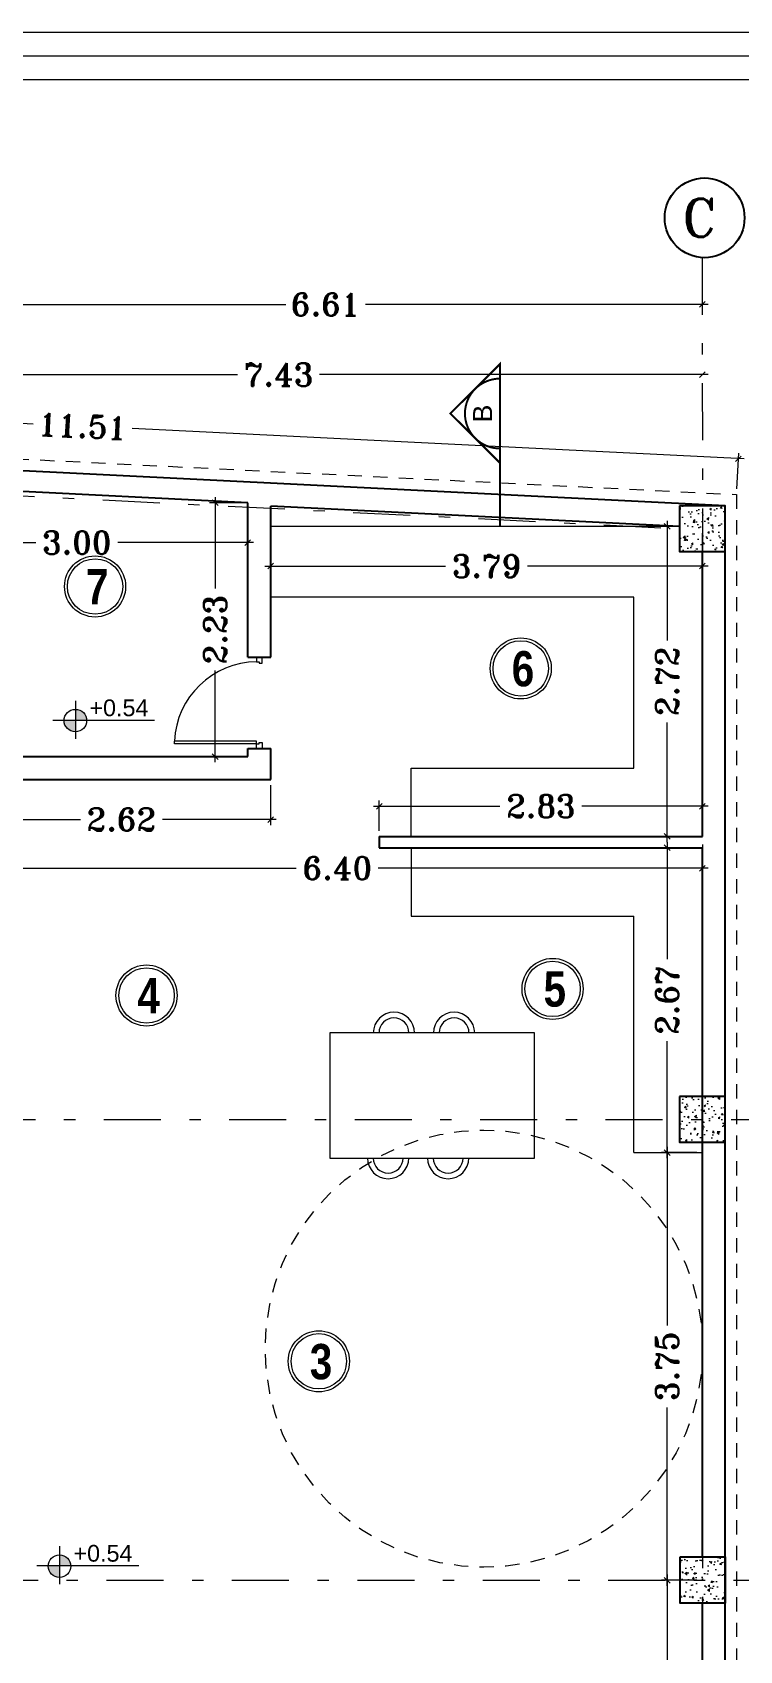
# Model space of a CAD drawing. Header units: inches. Extents: x 0 to 535, y -174 to 989.
# Drawn here: x 259.2 to 265.41, y 98.45 to 112.65 of the extents above; entities that cross this region are included whole.
import ezdxf
from ezdxf.enums import TextEntityAlignment as Align

# ---------------------------------------------------------------- set-up
doc = ezdxf.new("R2010")
doc.units = ezdxf.units.IN
doc.header["$MEASUREMENT"] = 0
doc.linetypes.add('DASHDOT', pattern=[1, 0.5, -0.25, 0, -0.25])
doc.linetypes.add('HIDDEN2', pattern=[0.1875, 0.125, -0.0625])
for name, color, linetype, lineweight in [('1', 1, 'Continuous', 9), ('ax', 8, 'Continuous', 5), ('beton sabok', 9, 'Continuous', 5), ('dimension', 21, 'Continuous', 9), ('door', 1, 'Continuous', 5), ('font', 253, 'Continuous', 9), ('kadr02$0$AEOCLG', 4, 'Continuous', 9), ('LAYER2', 253, 'Continuous', 5), ('text', 54, 'Continuous', 15), ('wall', 51, 'Continuous', 25), ('window', 152, 'Continuous', 5)]:
    doc.layers.add(name, color=color, linetype=linetype, lineweight=lineweight)
doc.layers.add('Section', color=3, linetype='Continuous')
doc.styles.add('amir text b', font='swisscbo.ttf')
doc.styles.add('arial', font='arial.ttf')
doc.styles.add('ROMANT', font='romant')
doc.styles.get("Standard").update_dxf_attribs({"font": 'arial.ttf'})
doc.dimstyles.new('STANDARD$0', dxfattribs={"dimtxt": 0.2, "dimasz": 0.05, "dimexe": 0.05, "dimexo": 0.05, "dimgap": 0.05, "dimtad": 0, "dimzin": 0, "dimdsep": 46, "dimtxsty": 'ROMANT', "dimblk": 'OBLIQUE', "dimcen": 0, "dimdle": 0.05, "dimclrd": 256, "dimclre": 256, "dimclrt": 256, "dimadec": 0, "dimazin": 0, "dimtfac": 1, "dimtix": 1, "dimtofl": 0, "dimtmove": 1, "dimatfit": 3, "dimldrblk": 'OBLIQUE', "dimfxl": 1, "dimtolj": 1, "dimtzin": 0, "dimlwd": -1, "dimlwe": -1, "dimarcsym": 1})

# ---------------------------------------------------------------- blocks, each defined once
blk = doc.blocks.new('DSF')
at = {"layer": '1'}
for points in [[(7.414, -15.269), (20.122, -15.269), (20.122, 13.908), (-0.322, 13.908), (-0.322, -15.269), (7.414, -15.269)], [(19.917, -13.558), (19.917, 13.702), (-0.117, 13.702), (-0.117, -13.558)]]:
    blk.add_lwpolyline(points, dxfattribs=at)
at = {"layer": 'kadr02$0$AEOCLG'}
blk.add_lwpolyline([(20.381, 14.117), (-0.619, 14.117), (-0.619, -15.583), (20.381, -15.583)], close=True, dxfattribs=at)
blk = doc.blocks.new('DR_D01')
for p, q in [((-0.45, 0.93), (-0.42, 0.93)), ((-0.45, 0.03), (-0.45, 0.93)), ((-0.42, 0.03), (-0.42, 0.93)), ((-0.5, 0.03), (-0.42, 0.03)), ((-0.5, 0.03), (-0.5, -0.03)), ((-0.45, 0.03), (-0.45, 0)), ((-0.45, 0), (-0.435, 0)), ((-0.435, 0), (-0.435, -0.03)), ((0.435, 0), (0.435, -0.03)), ((0.45, 0), (0.435, 0)), ((0.45, 0.03), (0.45, 0)), ((0.5, 0.03), (0.45, 0.03)), ((0.5, -0.03), (0.5, 0.03)), ((-0.435, -0.03), (-0.5, -0.03)), ((0.435, -0.03), (0.5, -0.03))]:
    blk.add_line(p, q)
blk.add_arc((-0.46, 0.021), 0.91, 0.5915, 87.4664)
blk = doc.blocks.new('f1')
at = {"layer": 'font'}
h = blk.add_hatch(color=256, dxfattribs=at)
h.dxf.hatch_style = 1
h.paths.add_polyline_path([(213.48, 107.324, 0.413571), (213.379, 107.421), (213.379, 107.324)])
h.paths.add_polyline_path([(213.379, 107.223), (213.379, 107.324), (213.282, 107.324, 0.004741), (213.282, 107.322, 0.409311)])
h = blk.add_hatch(color=256, dxfattribs=at)
h.dxf.hatch_style = 1
h.paths.add_polyline_path([(213.34, 99.905, 0.413571), (213.24, 100.002), (213.24, 99.905)])
h.paths.add_polyline_path([(213.24, 99.804), (213.24, 99.905), (213.143, 99.905, 0.004741), (213.143, 99.903, 0.409311)])
at = {"layer": 'door'}
for p, q in [((218.68, 109.026), (215.094, 109.026)), ((218.28, 108.406), (215.094, 108.406)), ((218.28, 106.906), (218.28, 108.406)), ((216.325, 106.906), (218.28, 106.906)), ((216.325, 106.306), (216.325, 106.906)), ((216.325, 106.206), (216.325, 105.606)), ((216.325, 105.606), (218.28, 105.606)), ((218.28, 103.532), (218.28, 105.606)), ((218.28, 103.532), (218.88, 103.532))]:
    blk.add_line(p, q, dxfattribs=at)
blk.add_lwpolyline([(217.408, 104.582), (215.613, 104.582), (215.613, 103.483), (217.408, 103.483)], close=True, dxfattribs=at)
for centre, radius, start, end in [((216.175, 104.582), 0.181, 0, 180), ((216.175, 104.582), 0.131, 0, 180), ((216.702, 104.582), 0.181, 0, 180), ((216.702, 104.582), 0.131, 0, 180), ((216.124, 103.483), 0.181, 180, 0), ((216.124, 103.483), 0.131, 180, 0), ((216.65, 103.483), 0.181, 180, 0), ((216.65, 103.483), 0.131, 180, 0)]:
    blk.add_arc(centre, radius, start, end, dxfattribs=at)
at = {"layer": 'font'}
for p, q in [((213.381, 107.497), (213.381, 107.163)), ((214.076, 107.324), (213.182, 107.324)), ((213.242, 100.078), (213.242, 99.744)), ((213.937, 99.905), (213.043, 99.905))]:
    blk.add_line(p, q, dxfattribs=at)
for centre, radius in [((213.554, 108.499), 0.268), ((213.554, 108.499), 0.243), ((217.287, 107.78), 0.268), ((217.287, 107.78), 0.243), ((213.381, 107.322), 0.0988), ((217.566, 104.968), 0.268), ((214.005, 104.91), 0.268), ((214.005, 104.91), 0.243), ((217.566, 104.968), 0.243), ((215.516, 101.7), 0.268), ((215.516, 101.7), 0.243), ((213.242, 99.903), 0.0988)]:
    blk.add_circle(centre, radius, dxfattribs=at)
at = {"layer": 'LAYER2', "linetype": 'HIDDEN2'}
blk.add_lwpolyline([(208.681, 84.293), (207.679, 109.877), (219.18, 109.306), (219.18, 84.136)], close=True, dxfattribs=at)
blk.add_circle((216.964, 101.811), 1.918, dxfattribs=at)
at = {"layer": 'wall'}
for p, q in [((219.08, 109.206), (207.784, 109.772)), ((214.894, 109.234), (211.894, 109.384)), ((214.894, 107.878), (214.894, 109.234)), ((215.094, 107.878), (215.094, 109.205)), ((218.68, 109.026), (215.094, 109.205)), ((219.08, 85.686), (219.08, 109.206)), ((218.88, 106.306), (218.88, 108.806)), ((218.88, 106.306), (218.88, 108.806)), ((214.894, 107.878), (215.094, 107.878)), ((214.894, 107.006), (214.894, 107.078)), ((214.894, 107.078), (215.094, 107.078)), ((215.094, 106.806), (215.094, 107.078)), ((211.894, 107.006), (214.894, 107.006)), ((212.746, 106.806), (215.094, 106.806)), ((216.046, 106.306), (218.88, 106.306)), ((216.046, 106.306), (216.046, 106.206)), ((216.046, 106.206), (218.88, 106.206)), ((218.88, 103.52), (218.88, 106.206)), ((218.88, 99.997), (218.88, 103.62)), ((218.88, 99.98), (218.88, 103.62)), ((218.88, 95.302), (218.88, 99.58))]:
    blk.add_line(p, q, dxfattribs=at)
at = {"layer": 'window', "xscale": 0.8000000000000129, "yscale": 0.8000000000000129, "zscale": 0.8000000000000129, "rotation": 90}
blk.add_blockref('DR_D01', (214.994, 107.478), dxfattribs=at)
at = {"layer": 'font'}
for p in [(213.504, 107.361), (213.364, 99.942)]:
    blk.add_text('+0.54', height=0.1466, dxfattribs=at).set_placement(p)
at = {"layer": 'font', "char_height": 0.309, "attachment_point": 1, "style": 'amir text b'}
for s, insert in [('7', (213.475, 108.651)), ('6', (217.208, 107.932)), ('5', (217.487, 105.121)), ('4', (213.926, 105.063)), ('3', (215.437, 101.852))]:
    blk.add_mtext_dynamic_manual_height_columns(s, width=0.24694, gutter_width=1.031, heights=[0], dxfattribs=dict(at, insert=insert))
blk = doc.blocks.new('_Oblique')
at = {"color": 0, "linetype": 'ByBlock', "lineweight": -2}
blk.add_line((-0.5, -0.5), (0.5, 0.5), dxfattribs=at)
blk = doc.blocks.new('*D31')
at = {"layer": 'Defpoints', "color": 0, "transparency": 16777216}
for p in [(261.093, 108.328), (258.093, 108.176), (261.093, 108.176)]:
    blk.add_point(p, dxfattribs=at)
at = {"layer": 'dimension', "transparency": 16777216}
for p, q in [((261.093, 108.278), (261.093, 108.126)), ((258.043, 108.176), (259.234, 108.176)), ((261.143, 108.176), (259.953, 108.176))]:
    blk.add_line(p, q, dxfattribs=at)
at = {"layer": 'dimension', "transparency": 16777216, "xscale": 0.05, "yscale": 0.05, "zscale": 0.05, "rotation": 180}
blk.add_blockref('_Oblique', (258.093, 108.176), dxfattribs=at)
at = {"layer": 'dimension', "transparency": 16777216, "xscale": 0.05, "yscale": 0.05, "zscale": 0.05}
blk.add_blockref('_Oblique', (261.093, 108.176), dxfattribs=at)
at = {"layer": 'dimension', "transparency": 16777216, "insert": (259.593, 108.176), "char_height": 0.2, "attachment_point": 5, "style": 'ROMANT'}
blk.add_mtext('\\A1;3.00', dxfattribs=at)
blk = doc.blocks.new('*D32')
at = {"layer": 'Defpoints', "color": 0, "transparency": 16777216}
for p in [(261.293, 108.318), (265.079, 108.308), (265.079, 107.97)]:
    blk.add_point(p, dxfattribs=at)
at = {"layer": 'dimension', "transparency": 16777216}
for p, q in [((261.293, 108.268), (261.293, 107.92)), ((265.079, 108.258), (265.079, 107.92)), ((261.243, 107.97), (262.827, 107.97)), ((265.129, 107.97), (263.546, 107.97))]:
    blk.add_line(p, q, dxfattribs=at)
at = {"layer": 'dimension', "transparency": 16777216, "xscale": 0.05, "yscale": 0.05, "zscale": 0.05, "rotation": 180}
blk.add_blockref('_Oblique', (261.293, 107.97), dxfattribs=at)
at = {"layer": 'dimension', "transparency": 16777216, "xscale": 0.05, "yscale": 0.05, "zscale": 0.05}
blk.add_blockref('_Oblique', (265.079, 107.97), dxfattribs=at)
at = {"layer": 'dimension', "transparency": 16777216, "insert": (263.186, 107.97), "char_height": 0.2, "attachment_point": 5, "style": 'ROMANT'}
blk.add_mtext('\\A1;3.79', dxfattribs=at)
blk = doc.blocks.new('*D33')
at = {"layer": 'Defpoints', "color": 0, "transparency": 16777216}
for p in [(265.079, 105.863), (262.246, 105.598), (265.079, 105.598)]:
    blk.add_point(p, dxfattribs=at)
at = {"layer": 'dimension', "transparency": 16777216}
for p, q in [((262.196, 105.863), (263.303, 105.863)), ((262.246, 105.648), (262.246, 105.913)), ((265.129, 105.863), (264.022, 105.863)), ((265.079, 105.648), (265.079, 105.913))]:
    blk.add_line(p, q, dxfattribs=at)
at = {"layer": 'dimension', "transparency": 16777216, "xscale": 0.05, "yscale": 0.05, "zscale": 0.05, "rotation": 180}
blk.add_blockref('_Oblique', (262.246, 105.863), dxfattribs=at)
at = {"layer": 'dimension', "transparency": 16777216, "xscale": 0.05, "yscale": 0.05, "zscale": 0.05}
blk.add_blockref('_Oblique', (265.079, 105.863), dxfattribs=at)
at = {"layer": 'dimension', "transparency": 16777216, "insert": (263.663, 105.863), "char_height": 0.2, "attachment_point": 5, "style": 'ROMANT'}
blk.add_mtext('\\A1;2.83', dxfattribs=at)
blk = doc.blocks.new('*D34')
at = {"layer": 'Defpoints', "color": 0, "transparency": 16777216}
for p in [(264.879, 108.318), (264.771, 105.598), (264.879, 105.598)]:
    blk.add_point(p, dxfattribs=at)
at = {"layer": 'dimension', "transparency": 16777216}
for p, q in [((264.771, 108.368), (264.771, 107.317)), ((264.829, 108.318), (264.721, 108.318)), ((264.771, 105.548), (264.771, 106.598)), ((264.829, 105.598), (264.721, 105.598))]:
    blk.add_line(p, q, dxfattribs=at)
at = {"layer": 'dimension', "transparency": 16777216, "xscale": 0.05, "yscale": 0.05, "zscale": 0.05}
for p, rotation in [((264.771, 108.318), 90), ((264.771, 105.598), 270)]:
    blk.add_blockref('_Oblique', p, dxfattribs=dict(at, rotation=rotation))
at = {"layer": 'dimension', "transparency": 16777216, "insert": (264.771, 106.958), "char_height": 0.2, "attachment_point": 5, "rotation": 90, "style": 'ROMANT'}
blk.add_mtext('\\A1;2.72', dxfattribs=at)
blk = doc.blocks.new('*D35')
at = {"layer": 'Defpoints', "color": 0, "transparency": 16777216}
for p in [(264.771, 105.498), (265.079, 105.498), (265.08, 102.824)]:
    blk.add_point(p, dxfattribs=at)
at = {"layer": 'dimension', "transparency": 16777216}
for p, q in [((264.771, 105.548), (264.771, 104.521)), ((265.029, 105.498), (264.721, 105.498)), ((264.771, 102.774), (264.771, 103.802)), ((265.03, 102.824), (264.721, 102.824))]:
    blk.add_line(p, q, dxfattribs=at)
at = {"layer": 'dimension', "transparency": 16777216, "xscale": 0.05, "yscale": 0.05, "zscale": 0.05}
for p, rotation in [((264.771, 105.498), 90), ((264.771, 102.824), 270)]:
    blk.add_blockref('_Oblique', p, dxfattribs=dict(at, rotation=rotation))
at = {"layer": 'dimension', "transparency": 16777216, "insert": (264.771, 104.161), "char_height": 0.2, "attachment_point": 5, "rotation": 90, "style": 'ROMANT'}
blk.add_mtext('\\A1;2.67', dxfattribs=at)
blk = doc.blocks.new('*D36')
at = {"layer": 'Defpoints', "color": 0, "transparency": 16777216}
for p in [(265.079, 102.824), (264.771, 99.071), (265.081, 99.071)]:
    blk.add_point(p, dxfattribs=at)
at = {"layer": 'dimension', "transparency": 16777216}
for p, q in [((265.029, 102.824), (264.721, 102.824)), ((264.771, 102.874), (264.771, 101.307)), ((264.771, 99.021), (264.771, 100.588)), ((265.031, 99.071), (264.721, 99.071))]:
    blk.add_line(p, q, dxfattribs=at)
at = {"layer": 'dimension', "transparency": 16777216, "xscale": 0.05, "yscale": 0.05, "zscale": 0.05}
for p, rotation in [((264.771, 102.824), 90), ((264.771, 99.071), 270)]:
    blk.add_blockref('_Oblique', p, dxfattribs=dict(at, rotation=rotation))
at = {"layer": 'dimension', "transparency": 16777216, "insert": (264.771, 100.948), "char_height": 0.2, "attachment_point": 5, "rotation": 90, "style": 'ROMANT'}
blk.add_mtext('\\A1;3.75', dxfattribs=at)
blk = doc.blocks.new('*D37')
at = {"layer": 'Defpoints', "color": 0, "transparency": 16777216}
for p in [(265.081, 99.071), (264.771, 94.344), (264.879, 94.344)]:
    blk.add_point(p, dxfattribs=at)
at = {"layer": 'dimension', "transparency": 16777216}
for p, q in [((264.771, 99.121), (264.771, 97.072)), ((265.031, 99.071), (264.721, 99.071)), ((264.771, 94.294), (264.771, 96.343)), ((264.829, 94.344), (264.721, 94.344))]:
    blk.add_line(p, q, dxfattribs=at)
at = {"layer": 'dimension', "transparency": 16777216, "xscale": 0.05, "yscale": 0.05, "zscale": 0.05}
for p, rotation in [((264.771, 99.071), 90), ((264.771, 94.344), 270)]:
    blk.add_blockref('_Oblique', p, dxfattribs=dict(at, rotation=rotation))
at = {"layer": 'dimension', "transparency": 16777216, "insert": (264.771, 96.707), "char_height": 0.2, "attachment_point": 5, "rotation": 90, "style": 'ROMANT'}
blk.add_mtext('\\A1;4.73', dxfattribs=at)
blk = doc.blocks.new('*D49')
at = {"layer": 'Defpoints', "color": 0, "transparency": 16777216}
for p in [(258.676, 106.098), (261.293, 106.098), (261.293, 105.746)]:
    blk.add_point(p, dxfattribs=at)
at = {"layer": 'dimension', "transparency": 16777216}
for p, q in [((258.676, 106.048), (258.676, 105.696)), ((261.293, 106.048), (261.293, 105.696)), ((258.626, 105.746), (259.625, 105.746)), ((261.343, 105.746), (260.344, 105.746))]:
    blk.add_line(p, q, dxfattribs=at)
at = {"layer": 'dimension', "transparency": 16777216, "xscale": 0.05, "yscale": 0.05, "zscale": 0.05, "rotation": 180}
blk.add_blockref('_Oblique', (258.676, 105.746), dxfattribs=at)
at = {"layer": 'dimension', "transparency": 16777216, "xscale": 0.05, "yscale": 0.05, "zscale": 0.05}
blk.add_blockref('_Oblique', (261.293, 105.746), dxfattribs=at)
at = {"layer": 'dimension', "transparency": 16777216, "insert": (259.984, 105.746), "char_height": 0.2, "attachment_point": 5, "style": 'ROMANT'}
blk.add_mtext('\\A1;2.62', dxfattribs=at)
blk = doc.blocks.new('*D51')
at = {"layer": 'Defpoints', "color": 0, "transparency": 16777216}
for p in [(265.08, 105.319), (258.676, 105.006), (265.08, 104.812)]:
    blk.add_point(p, dxfattribs=at)
at = {"layer": 'dimension', "transparency": 16777216}
for p, q in [((258.676, 105.056), (258.676, 105.369)), ((265.08, 104.862), (265.08, 105.369)), ((258.626, 105.319), (261.518, 105.319)), ((265.13, 105.319), (262.237, 105.319))]:
    blk.add_line(p, q, dxfattribs=at)
at = {"layer": 'dimension', "transparency": 16777216, "xscale": 0.05, "yscale": 0.05, "zscale": 0.05, "rotation": 180}
blk.add_blockref('_Oblique', (258.676, 105.319), dxfattribs=at)
at = {"layer": 'dimension', "transparency": 16777216, "xscale": 0.05, "yscale": 0.05, "zscale": 0.05}
blk.add_blockref('_Oblique', (265.08, 105.319), dxfattribs=at)
at = {"layer": 'dimension', "transparency": 16777216, "insert": (261.878, 105.319), "char_height": 0.2, "attachment_point": 5, "style": 'ROMANT'}
blk.add_mtext('\\A1;6.40', dxfattribs=at)
blk = doc.blocks.new('*D59')
at = {"layer": 'Defpoints', "color": 0, "transparency": 16777216}
for p in [(261.093, 108.526), (260.807, 106.298), (261.093, 106.298)]:
    blk.add_point(p, dxfattribs=at)
at = {"layer": 'dimension', "transparency": 16777216}
for p, q in [((261.043, 108.526), (260.757, 108.526)), ((260.807, 108.576), (260.807, 107.772)), ((260.807, 106.248), (260.807, 107.053)), ((261.043, 106.298), (260.757, 106.298))]:
    blk.add_line(p, q, dxfattribs=at)
at = {"layer": 'dimension', "transparency": 16777216, "xscale": 0.05, "yscale": 0.05, "zscale": 0.05}
for p, rotation in [((260.807, 108.526), 90), ((260.807, 106.298), 270)]:
    blk.add_blockref('_Oblique', p, dxfattribs=dict(at, rotation=rotation))
at = {"layer": 'dimension', "transparency": 16777216, "insert": (260.807, 107.412), "char_height": 0.2, "attachment_point": 5, "rotation": 90, "style": 'ROMANT'}
blk.add_mtext('\\A1;2.23', dxfattribs=at)
blk = doc.blocks.new('*D171')
at = {"layer": 'Defpoints', "color": 0, "transparency": 16777216}
for p in [(44.912, 39.597), (44.912, 39.469), (38.306, 38.703)]:
    blk.add_point(p, dxfattribs=at)
at = {"layer": 'dimension', "transparency": 16777216}
for p, q in [((38.306, 38.753), (38.306, 39.519)), ((44.912, 39.547), (44.912, 39.419)), ((38.256, 39.469), (41.259, 39.469)), ((44.962, 39.469), (41.959, 39.469))]:
    blk.add_line(p, q, dxfattribs=at)
at = {"layer": 'dimension', "transparency": 16777216, "xscale": 0.05, "yscale": 0.05, "zscale": 0.05, "rotation": 180}
blk.add_blockref('_Oblique', (38.306, 39.469), dxfattribs=at)
at = {"layer": 'dimension', "transparency": 16777216, "xscale": 0.05, "yscale": 0.05, "zscale": 0.05}
blk.add_blockref('_Oblique', (44.912, 39.469), dxfattribs=at)
at = {"layer": 'dimension', "transparency": 16777216, "insert": (41.609, 39.469), "char_height": 0.2, "attachment_point": 5, "style": 'ROMANT'}
blk.add_mtext('\\A1;6.61', dxfattribs=at)
blk = doc.blocks.new('*D172')
at = {"layer": 'Defpoints', "color": 0, "transparency": 16777216}
for p in [(37.481, 38.853), (44.912, 38.853), (44.912, 38.853)]:
    blk.add_point(p, dxfattribs=at)
at = {"layer": 'dimension', "transparency": 16777216}
for p, q in [((37.431, 38.853), (40.837, 38.853)), ((44.962, 38.853), (41.556, 38.853))]:
    blk.add_line(p, q, dxfattribs=at)
at = {"layer": 'dimension', "transparency": 16777216, "xscale": 0.05, "yscale": 0.05, "zscale": 0.05, "rotation": 180}
blk.add_blockref('_Oblique', (37.481, 38.853), dxfattribs=at)
at = {"layer": 'dimension', "transparency": 16777216, "xscale": 0.05, "yscale": 0.05, "zscale": 0.05}
blk.add_blockref('_Oblique', (44.912, 38.853), dxfattribs=at)
at = {"layer": 'dimension', "transparency": 16777216, "insert": (41.196, 38.853), "char_height": 0.2, "attachment_point": 5, "style": 'ROMANT'}
blk.add_mtext('\\A1;7.43', dxfattribs=at)
blk = doc.blocks.new('beton')
at = {"layer": 'beton sabok'}
h = blk.add_hatch(dxfattribs=at)
h.set_pattern_fill('AR-CONC', color=256, scale=0.022857, angle=45)
h.set_pattern_definition([(95, (46.01481, 18.04323), (0.126069028, 0.105784475), [0.017142857, -0.18857143]), (40, (46.01481, 18.04323), (-0.14399821, 0.099147006), [0.013714286, -0.150857143]), (145.451444, (46.02532, 18.05205), (-0.01792918, 0.20493148), [0.014569187, -0.160261054]), (91.1842, (45.98248, 18.07555), (0.1992442, 0.14574029), [0.02571429, -0.28285714]), (141.635635, (45.9991, 18.0877), (-0.00637716, 0.30850552), [0.02185379, -0.24039172]), (36.184164, (45.98248, 18.07555), (-0.00637716, 0.30850552), [0.02057143, -0.22628571]), (66, (46.00673, 18.08364), (0.161547788, 0.03140171), [0.017142857, -0.18857143]), (11, (46.00673, 18.08364), (-0.07787625, 0.156527642), [0.013714286, -0.150857143]), (116.451445, (46.02019, 18.08625), (0.083671537, 0.18792935), [0.014569186, -0.160261054]), (82.5, (46.01481, 18.04323), (-0.0518384424, 0.055769101), [0, -0.149028571, 0, -0.153142857, 0, -0.151428571]), (52.5, (46.01481, 18.04323), (-0.021228101, 0.106265017), [0, -0.087314286, 0, -0.1456, 0, -0.057714286]), (12.5, (45.97877, 18.00719), (0.0899241525, 0.082633317), [0, -0.057142857, 0, -0.178285714, 0, -0.236571429]), (2.5, (45.9626, 17.99103), (0.07807771, 0.110436527), [0, -0.074285714, 0, -0.1184, 0, -0.168])])
h.paths.add_polyline_path([(326.844, 567.847), (327.244, 567.847), (327.244, 568.247), (326.844, 568.247)])
at = {"layer": 'wall'}
blk.add_lwpolyline([(327.244, 568.247), (327.244, 567.847), (326.844, 567.847), (326.844, 568.247)], close=True, dxfattribs=at)
blk = doc.blocks.new('*D121')
at = {"layer": 'Defpoints', "color": 0, "transparency": 16777216}
for p in [(253.879, 109.169), (265.395, 108.912), (265.379, 108.598)]:
    blk.add_point(p, dxfattribs=at)
at = {"layer": 'dimension', "transparency": 16777216}
for p, q in [((253.845, 109.486), (259.21, 109.219)), ((253.881, 109.219), (253.897, 109.533)), ((265.445, 108.91), (260.08, 109.176)), ((265.382, 108.648), (265.398, 108.962))]:
    blk.add_line(p, q, dxfattribs=at)
at = {"layer": 'dimension', "transparency": 16777216, "xscale": 0.05, "yscale": 0.05, "zscale": 0.05}
for p, rotation in [((253.895, 109.483), 177.1568038043947), ((265.395, 108.912), 357.1568038043947)]:
    blk.add_blockref('_Oblique', p, dxfattribs=dict(at, rotation=rotation))
at = {"layer": 'dimension', "transparency": 16777216, "insert": (259.645, 109.198), "char_height": 0.2, "attachment_point": 5, "rotation": 357.1568, "style": 'ROMANT'}
blk.add_mtext('\\A1;11.51', dxfattribs=at)
blk = doc.blocks.new('fgh')
at = {"layer": 'ax', "color": 67, "linetype": 'DASHDOT', "true_color": 0x727430}
for p, q in [((44.912, 39.879), (44.916, 21.85)), ((31.964, 38.14), (44.712, 37.501)), ((31.964, 32.316), (46.654, 32.316)), ((31.987, 28.274), (46.207, 28.274))]:
    blk.add_line(p, q, dxfattribs=at)
at = {"layer": 'dimension', "lineweight": -3}
blk.add_circle((44.932, 40.229), 0.35, dxfattribs=at)
at = {"xscale": -1}
for p in [(371.957, -530.545), (371.957, -535.729), (371.958, -539.771)]:
    blk.add_blockref('beton', p, dxfattribs=at)
at = {"layer": 'dimension', "lineweight": -3, "style": 'ROMANT'}
blk.add_text('C', height=0.334, dxfattribs=at).set_placement((44.735, 40.062))
at = {"layer": 'dimension'}
for base, p1, p2, picture, middle in [((44.912, 39.469), (38.306, 38.703), (44.912, 39.597), '*D171', (41.609, 39.469)), ((44.912, 38.853), (37.481, 38.853), (44.912, 38.853), '*D172', (41.196, 38.853))]:
    dim = blk.add_linear_dim(base=base, p1=p1, p2=p2, dimstyle='STANDARD$0', dxfattribs=at)
    dim.commit()
    dim.dimension.update_dxf_attribs({"geometry": picture, "text_midpoint": middle})

msp = doc.modelspace()

# ---------------------------------------------------------------- linework, layer by layer
at = {"layer": 'Section', "color": 251, "const_width": 0.0173}
msp.add_lwpolyline([(263.304, 108.876), (263.304, 109.742), (262.87, 109.309)], close=True, dxfattribs=at)
msp.add_lwpolyline([(263.304, 109.002, -1), (263.304, 109.615, -1)], format="xyb", dxfattribs=at)
msp.add_lwpolyline([(263.304, 108.901), (263.304, 108.318)], dxfattribs=at)

# ---------------------------------------------------------------- block references
at = {"layer": 'dimension'}
msp.add_blockref('f1', (46.2, -0.708), dxfattribs=at)
at = {"layer": 'door'}
msp.add_blockref('fgh', (220.167, 70.797), dxfattribs=at)
at = {"layer": 'text', "linetype": 'Continuous'}
msp.add_blockref('DSF', (251.237, 98.536), dxfattribs=at)

# ---------------------------------------------------------------- texts
at = {"layer": 'Section', "style": 'arial', "flags": 4}
msp.add_attdef('B', text='A', height=0.167, rotation=90, dxfattribs=at).set_placement((263.152, 109.309), align=Align.MIDDLE)

# ---------------------------------------------------------------- dimensions: what is measured, and where the dimension line sits
at = {"layer": 'dimension'}
dim = msp.add_aligned_dim(p1=(253.879, 109.169), p2=(265.379, 108.598), distance=0.315, dimstyle='STANDARD$0', dxfattribs=at)
dim.commit()
dim.dimension.update_dxf_attribs({"geometry": '*D121', "text_midpoint": (259.645, 109.198)})
for base, p1, p2, picture, middle in [((260.807, 106.298), (261.093, 108.526), (261.093, 106.298), '*D59', (260.807, 107.412)), ((264.771, 105.598), (264.879, 108.318), (264.879, 105.598), '*D34', (264.771, 106.958)), ((264.771, 105.498), (265.08, 102.824), (265.079, 105.498), '*D35', (264.771, 104.161)), ((264.771, 99.071), (265.079, 102.824), (265.081, 99.071), '*D36', (264.771, 100.948)), ((264.771, 94.344), (265.081, 99.071), (264.879, 94.344), '*D37', (264.771, 96.707))]:
    dim = msp.add_linear_dim(base=base, p1=p1, p2=p2, angle=90, dimstyle='STANDARD$0', dxfattribs=at)
    dim.commit()
    dim.dimension.update_dxf_attribs({"geometry": picture, "text_midpoint": middle})
for base, p1, p2, picture, middle in [((261.093, 108.176), (258.093, 108.176), (261.093, 108.328), '*D31', (259.593, 108.176)), ((265.079, 107.97), (261.293, 108.318), (265.079, 108.308), '*D32', (263.186, 107.97)), ((261.293, 105.746), (258.676, 106.098), (261.293, 106.098), '*D49', (259.984, 105.746)), ((265.079, 105.863), (262.246, 105.598), (265.079, 105.598), '*D33', (263.663, 105.863)), ((265.08, 105.319), (258.676, 105.006), (265.08, 104.812), '*D51', (261.878, 105.319))]:
    dim = msp.add_linear_dim(base=base, p1=p1, p2=p2, dimstyle='STANDARD$0', dxfattribs=at)
    dim.commit()
    dim.dimension.update_dxf_attribs({"geometry": picture, "text_midpoint": middle})

doc.saveas('drawing.dxf')
